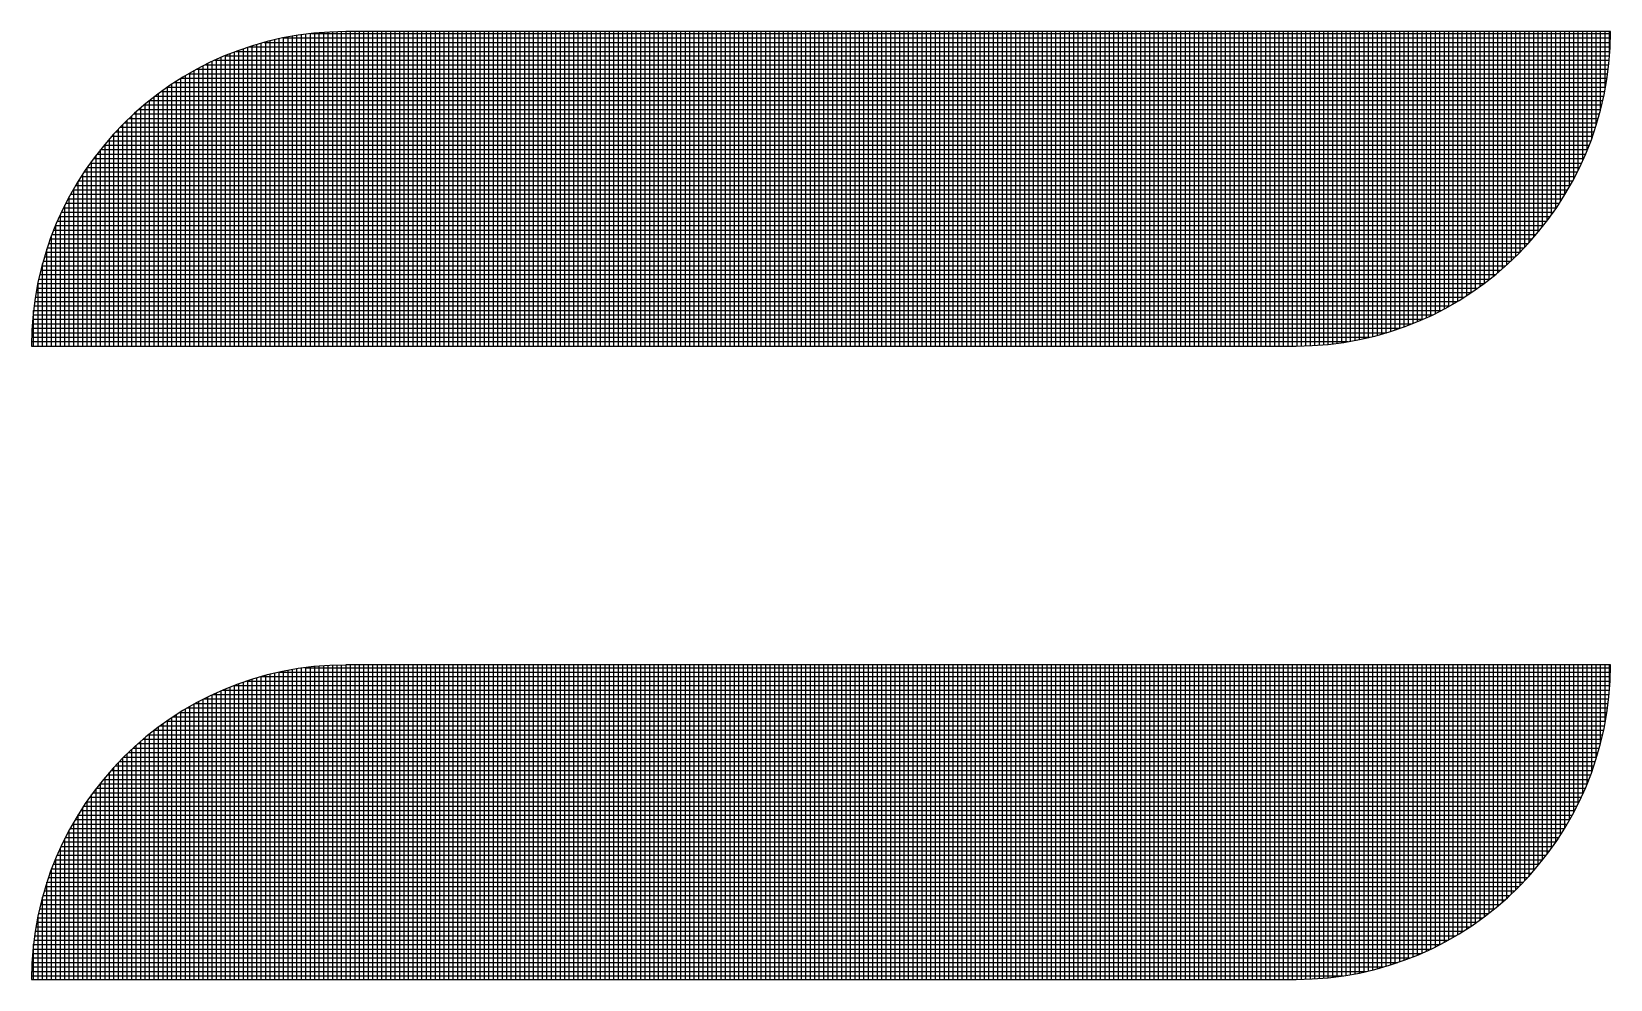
# Model space of a CAD drawing. Header units: inches. Extents: x 1155 to 1996, y 2 to 596.
# Drawn here: x 1843.94 to 1850.09, y 101.37 to 105.05 of the extents above; entities that cross this region are included whole.
import ezdxf

# ---------------------------------------------------------------- set-up
doc = ezdxf.new("R2010")
doc.units = ezdxf.units.IN
doc.header["$MEASUREMENT"] = 0
doc.layers.add('BG ÇÑ±¹Áö¿ª³\xad¹æ±â¼úÁÖ½ÄÈ¸»ç CI', color=7, linetype='Continuous')

msp = doc.modelspace()

# ---------------------------------------------------------------- linework, layer by layer
at = {"layer": 'BG ÇÑ±¹Áö¿ª³\xad¹æ±â¼úÁÖ½ÄÈ¸»ç CI', "color": 82, "linetype": 'Continuous', "lineweight": 25, "true_color": 0x35d32f}
for p, q in [((1844.8488, 105.0082), (1850.0846, 105.0082)), ((1844.8552, 103.8279), (1844.8552, 105.0099)), ((1844.8726, 103.8279), (1844.8726, 105.0144)), ((1844.89, 103.8279), (1844.89, 105.0185)), ((1844.9073, 103.8279), (1844.9073, 105.0224)), ((1844.9221, 105.0256), (1850.085, 105.0256)), ((1844.9247, 103.8279), (1844.9247, 105.0261)), ((1844.9421, 103.8279), (1844.9421, 105.0295)), ((1844.9594, 103.8279), (1844.9594, 105.0326)), ((1844.9768, 103.8279), (1844.9768, 105.0355)), ((1844.9941, 103.8279), (1844.9941, 105.0381)), ((1845.0115, 103.8279), (1845.0115, 105.0404)), ((1845.0289, 103.8279), (1845.0289, 105.0425)), ((1845.0327, 105.0429), (1850.0853, 105.0429)), ((1845.0462, 103.8279), (1845.0462, 105.0444)), ((1845.0636, 103.8279), (1845.0636, 105.046)), ((1845.081, 103.8279), (1845.081, 105.0473)), ((1845.0983, 103.8279), (1845.0983, 105.0484)), ((1845.1157, 103.8279), (1845.1157, 105.0493)), ((1845.1331, 103.8279), (1845.1331, 105.0499)), ((1845.1504, 103.8279), (1845.1504, 105.0502)), ((1850.0853, 105.0503), (1845.1669, 105.0503)), ((1845.1678, 103.8279), (1845.1678, 105.0503)), ((1845.1852, 103.8279), (1845.1852, 105.0503)), ((1845.2025, 103.8279), (1845.2025, 105.0503)), ((1845.2199, 103.8279), (1845.2199, 105.0503)), ((1845.2373, 103.8279), (1845.2373, 105.0503)), ((1845.2546, 103.8279), (1845.2546, 105.0503)), ((1845.272, 103.8279), (1845.272, 105.0503)), ((1845.2893, 103.8279), (1845.2893, 105.0503)), ((1845.3067, 103.8279), (1845.3067, 105.0503)), ((1845.3241, 103.8279), (1845.3241, 105.0503)), ((1845.3414, 103.8279), (1845.3414, 105.0503)), ((1845.3588, 103.8279), (1845.3588, 105.0503)), ((1845.3762, 103.8279), (1845.3762, 105.0503)), ((1845.3935, 103.8279), (1845.3935, 105.0503)), ((1845.4109, 103.8279), (1845.4109, 105.0503)), ((1845.4283, 103.8279), (1845.4283, 105.0503)), ((1845.4456, 103.8279), (1845.4456, 105.0503)), ((1845.463, 103.8279), (1845.463, 105.0503)), ((1845.4804, 103.8279), (1845.4804, 105.0503)), ((1845.4977, 103.8279), (1845.4977, 105.0503)), ((1845.5151, 103.8279), (1845.5151, 105.0503)), ((1845.5324, 103.8279), (1845.5324, 105.0503)), ((1845.5498, 103.8279), (1845.5498, 105.0503)), ((1845.5672, 103.8279), (1845.5672, 105.0503)), ((1845.5845, 103.8279), (1845.5845, 105.0503)), ((1845.6019, 103.8279), (1845.6019, 105.0503)), ((1845.6193, 103.8279), (1845.6193, 105.0503)), ((1845.6366, 103.8279), (1845.6366, 105.0503)), ((1845.654, 103.8279), (1845.654, 105.0503)), ((1845.6714, 103.8279), (1845.6714, 105.0503)), ((1845.6887, 103.8279), (1845.6887, 105.0503)), ((1845.7061, 103.8279), (1845.7061, 105.0503)), ((1845.7235, 103.8279), (1845.7235, 105.0503)), ((1845.7408, 103.8279), (1845.7408, 105.0503)), ((1845.7582, 103.8279), (1845.7582, 105.0503)), ((1845.7756, 103.8279), (1845.7756, 105.0503)), ((1845.7929, 103.8279), (1845.7929, 105.0503)), ((1845.8103, 103.8279), (1845.8103, 105.0503)), ((1845.8276, 103.8279), (1845.8276, 105.0503)), ((1845.845, 103.8279), (1845.845, 105.0503)), ((1845.8624, 103.8279), (1845.8624, 105.0503)), ((1845.8797, 103.8279), (1845.8797, 105.0503)), ((1845.8971, 103.8279), (1845.8971, 105.0503)), ((1845.9145, 103.8279), (1845.9145, 105.0503)), ((1845.9318, 103.8279), (1845.9318, 105.0503)), ((1845.9492, 103.8279), (1845.9492, 105.0503)), ((1845.9666, 103.8279), (1845.9666, 105.0503)), ((1845.9839, 103.8279), (1845.9839, 105.0503)), ((1846.0013, 103.8279), (1846.0013, 105.0503)), ((1846.0187, 103.8279), (1846.0187, 105.0503)), ((1846.036, 103.8279), (1846.036, 105.0503)), ((1846.0534, 103.8279), (1846.0534, 105.0503)), ((1846.0707, 103.8279), (1846.0707, 105.0503)), ((1846.0881, 103.8279), (1846.0881, 105.0503)), ((1846.1055, 103.8279), (1846.1055, 105.0503)), ((1846.1228, 103.8279), (1846.1228, 105.0503)), ((1846.1402, 103.8279), (1846.1402, 105.0503)), ((1846.1576, 103.8279), (1846.1576, 105.0503)), ((1846.1749, 103.8279), (1846.1749, 105.0503)), ((1846.1923, 103.8279), (1846.1923, 105.0503)), ((1846.2097, 103.8279), (1846.2097, 105.0503)), ((1846.227, 103.8279), (1846.227, 105.0503)), ((1846.2444, 103.8279), (1846.2444, 105.0503)), ((1846.2618, 103.8279), (1846.2618, 105.0503)), ((1846.2791, 103.8279), (1846.2791, 105.0503)), ((1846.2965, 103.8279), (1846.2965, 105.0503)), ((1846.3139, 103.8279), (1846.3139, 105.0503)), ((1846.3312, 103.8279), (1846.3312, 105.0503)), ((1846.3486, 103.8279), (1846.3486, 105.0503)), ((1846.3659, 103.8279), (1846.3659, 105.0503)), ((1846.3833, 103.8279), (1846.3833, 105.0503)), ((1846.4007, 103.8279), (1846.4007, 105.0503)), ((1846.418, 103.8279), (1846.418, 105.0503)), ((1846.4354, 103.8279), (1846.4354, 105.0503)), ((1846.4528, 103.8279), (1846.4528, 105.0503)), ((1846.4701, 103.8279), (1846.4701, 105.0503)), ((1846.4875, 103.8279), (1846.4875, 105.0503)), ((1846.5049, 103.8279), (1846.5049, 105.0503)), ((1846.5222, 103.8279), (1846.5222, 105.0503)), ((1846.5396, 103.8279), (1846.5396, 105.0503)), ((1846.557, 103.8279), (1846.557, 105.0503)), ((1846.5743, 103.8279), (1846.5743, 105.0503)), ((1846.5917, 103.8279), (1846.5917, 105.0503)), ((1846.609, 103.8279), (1846.609, 105.0503)), ((1846.6264, 103.8279), (1846.6264, 105.0503)), ((1846.6438, 103.8279), (1846.6438, 105.0503)), ((1846.6611, 103.8279), (1846.6611, 105.0503)), ((1846.6785, 103.8279), (1846.6785, 105.0503)), ((1846.6959, 103.8279), (1846.6959, 105.0503)), ((1846.7132, 103.8279), (1846.7132, 105.0503)), ((1846.7306, 103.8279), (1846.7306, 105.0503)), ((1846.748, 103.8279), (1846.748, 105.0503)), ((1846.7653, 103.8279), (1846.7653, 105.0503)), ((1846.7827, 103.8279), (1846.7827, 105.0503)), ((1846.8001, 103.8279), (1846.8001, 105.0503)), ((1846.8174, 103.8279), (1846.8174, 105.0503)), ((1846.8348, 103.8279), (1846.8348, 105.0503)), ((1846.8522, 103.8279), (1846.8522, 105.0503)), ((1846.8695, 103.8279), (1846.8695, 105.0503)), ((1846.8869, 103.8279), (1846.8869, 105.0503)), ((1846.9042, 103.8279), (1846.9042, 105.0503)), ((1846.9216, 103.8279), (1846.9216, 105.0503)), ((1846.939, 103.8279), (1846.939, 105.0503)), ((1846.9563, 103.8279), (1846.9563, 105.0503)), ((1846.9737, 103.8279), (1846.9737, 105.0503)), ((1846.9911, 103.8279), (1846.9911, 105.0503)), ((1847.0084, 103.8279), (1847.0084, 105.0503)), ((1847.0258, 103.8279), (1847.0258, 105.0503)), ((1847.0432, 103.8279), (1847.0432, 105.0503)), ((1847.0605, 103.8279), (1847.0605, 105.0503)), ((1847.0779, 103.8279), (1847.0779, 105.0503)), ((1847.0953, 103.8279), (1847.0953, 105.0503)), ((1847.1126, 103.8279), (1847.1126, 105.0503)), ((1847.13, 103.8279), (1847.13, 105.0503)), ((1847.1473, 103.8279), (1847.1473, 105.0503)), ((1847.1647, 103.8279), (1847.1647, 105.0503)), ((1847.1821, 103.8279), (1847.1821, 105.0503)), ((1847.1994, 103.8279), (1847.1994, 105.0503)), ((1847.2168, 103.8279), (1847.2168, 105.0503)), ((1847.2342, 103.8279), (1847.2342, 105.0503)), ((1847.2515, 103.8279), (1847.2515, 105.0503)), ((1847.2689, 103.8279), (1847.2689, 105.0503)), ((1847.2863, 103.8279), (1847.2863, 105.0503)), ((1847.3036, 103.8279), (1847.3036, 105.0503)), ((1847.321, 103.8279), (1847.321, 105.0503)), ((1847.3384, 103.8279), (1847.3384, 105.0503)), ((1847.3557, 103.8279), (1847.3557, 105.0503)), ((1847.3731, 103.8279), (1847.3731, 105.0503)), ((1847.3904, 103.8279), (1847.3904, 105.0503)), ((1847.4078, 103.8279), (1847.4078, 105.0503)), ((1847.4252, 103.8279), (1847.4252, 105.0503)), ((1847.4425, 103.8279), (1847.4425, 105.0503)), ((1847.4599, 103.8279), (1847.4599, 105.0503)), ((1847.4773, 103.8279), (1847.4773, 105.0503)), ((1847.4946, 103.8279), (1847.4946, 105.0503)), ((1847.512, 103.8279), (1847.512, 105.0503)), ((1847.5294, 103.8279), (1847.5294, 105.0503)), ((1847.5467, 103.8279), (1847.5467, 105.0503)), ((1847.5641, 103.8279), (1847.5641, 105.0503)), ((1847.5815, 103.8279), (1847.5815, 105.0503)), ((1847.5988, 103.8279), (1847.5988, 105.0503)), ((1847.6162, 103.8279), (1847.6162, 105.0503)), ((1847.6336, 103.8279), (1847.6336, 105.0503)), ((1847.6509, 103.8279), (1847.6509, 105.0503)), ((1847.6683, 103.8279), (1847.6683, 105.0503)), ((1847.6856, 103.8279), (1847.6856, 105.0503)), ((1847.703, 103.8279), (1847.703, 105.0503)), ((1847.7204, 103.8279), (1847.7204, 105.0503)), ((1847.7377, 103.8279), (1847.7377, 105.0503)), ((1847.7551, 103.8279), (1847.7551, 105.0503)), ((1847.7725, 103.8279), (1847.7725, 105.0503)), ((1847.7898, 103.8279), (1847.7898, 105.0503)), ((1847.8072, 103.8279), (1847.8072, 105.0503)), ((1847.8246, 103.8279), (1847.8246, 105.0503)), ((1847.8419, 103.8279), (1847.8419, 105.0503)), ((1847.8593, 103.8279), (1847.8593, 105.0503)), ((1847.8767, 103.8279), (1847.8767, 105.0503)), ((1847.894, 103.8279), (1847.894, 105.0503)), ((1847.9114, 103.8279), (1847.9114, 105.0503)), ((1847.9287, 103.8279), (1847.9287, 105.0503)), ((1847.9461, 103.8279), (1847.9461, 105.0503)), ((1847.9635, 103.8279), (1847.9635, 105.0503)), ((1847.9808, 103.8279), (1847.9808, 105.0503)), ((1847.9982, 103.8279), (1847.9982, 105.0503)), ((1848.0156, 103.8279), (1848.0156, 105.0503)), ((1848.0329, 103.8279), (1848.0329, 105.0503)), ((1848.0503, 103.8279), (1848.0503, 105.0503)), ((1848.0677, 103.8279), (1848.0677, 105.0503)), ((1848.085, 103.8279), (1848.085, 105.0503)), ((1848.1024, 103.8279), (1848.1024, 105.0503)), ((1848.1198, 103.8279), (1848.1198, 105.0503)), ((1848.1371, 103.8279), (1848.1371, 105.0503)), ((1848.1545, 103.8279), (1848.1545, 105.0503)), ((1848.1719, 103.8279), (1848.1719, 105.0503)), ((1848.1892, 103.8279), (1848.1892, 105.0503)), ((1848.2066, 103.8279), (1848.2066, 105.0503)), ((1848.2239, 103.8279), (1848.2239, 105.0503)), ((1848.2413, 103.8279), (1848.2413, 105.0503)), ((1848.2587, 103.8279), (1848.2587, 105.0503)), ((1848.276, 103.8279), (1848.276, 105.0503)), ((1848.2934, 103.8279), (1848.2934, 105.0503)), ((1848.3108, 103.8279), (1848.3108, 105.0503)), ((1848.3281, 103.8279), (1848.3281, 105.0503)), ((1848.3455, 103.8279), (1848.3455, 105.0503)), ((1848.3629, 103.8279), (1848.3629, 105.0503)), ((1848.3802, 103.8279), (1848.3802, 105.0503)), ((1848.3976, 103.8279), (1848.3976, 105.0503)), ((1848.415, 103.8279), (1848.415, 105.0503)), ((1848.4323, 103.8279), (1848.4323, 105.0503)), ((1848.4497, 103.8279), (1848.4497, 105.0503)), ((1848.467, 103.8279), (1848.467, 105.0503)), ((1848.4844, 103.8279), (1848.4844, 105.0503)), ((1848.5018, 103.8279), (1848.5018, 105.0503)), ((1848.5191, 103.8279), (1848.5191, 105.0503)), ((1848.5365, 103.8279), (1848.5365, 105.0503)), ((1848.5539, 103.8279), (1848.5539, 105.0503)), ((1848.5712, 103.8279), (1848.5712, 105.0503)), ((1848.5886, 103.8279), (1848.5886, 105.0503)), ((1848.606, 103.8279), (1848.606, 105.0503)), ((1848.6233, 103.8279), (1848.6233, 105.0503)), ((1848.6407, 103.8279), (1848.6407, 105.0503)), ((1848.6581, 103.8279), (1848.6581, 105.0503)), ((1848.6754, 103.8279), (1848.6754, 105.0503)), ((1848.6928, 103.8279), (1848.6928, 105.0503)), ((1848.7102, 103.8279), (1848.7102, 105.0503)), ((1848.7275, 103.8279), (1848.7275, 105.0503)), ((1848.7449, 103.8279), (1848.7449, 105.0503)), ((1848.7622, 103.8279), (1848.7622, 105.0503)), ((1848.7796, 103.8279), (1848.7796, 105.0503)), ((1848.797, 103.8279), (1848.797, 105.0503)), ((1848.8143, 103.8279), (1848.8143, 105.0503)), ((1848.8317, 103.8279), (1848.8317, 105.0503)), ((1848.8491, 103.8279), (1848.8491, 105.0503)), ((1848.8664, 103.8279), (1848.8664, 105.0503)), ((1848.8838, 103.8281), (1848.8838, 105.0503)), ((1848.9012, 103.8285), (1848.9012, 105.0503)), ((1848.9185, 103.8292), (1848.9185, 105.0503)), ((1848.9359, 103.8301), (1848.9359, 105.0503)), ((1848.9533, 103.8313), (1848.9533, 105.0503)), ((1848.9706, 103.8327), (1848.9706, 105.0503)), ((1848.988, 103.8343), (1848.988, 105.0503)), ((1849.0053, 103.8362), (1849.0053, 105.0503)), ((1849.0227, 103.8384), (1849.0227, 105.0503)), ((1849.0401, 103.8408), (1849.0401, 105.0503)), ((1849.0574, 103.8435), (1849.0574, 105.0503)), ((1849.0748, 103.8464), (1849.0748, 105.0503)), ((1849.0922, 103.8496), (1849.0922, 105.0503)), ((1849.1095, 103.853), (1849.1095, 105.0503)), ((1849.1269, 103.8568), (1849.1269, 105.0503)), ((1849.1443, 103.8607), (1849.1443, 105.0503)), ((1849.1616, 103.865), (1849.1616, 105.0503)), ((1849.179, 103.8695), (1849.179, 105.0503)), ((1849.1964, 103.8743), (1849.1964, 105.0503)), ((1849.2137, 103.8793), (1849.2137, 105.0503)), ((1849.2311, 103.8847), (1849.2311, 105.0503)), ((1849.2485, 103.8903), (1849.2485, 105.0503)), ((1849.2658, 103.8962), (1849.2658, 105.0503)), ((1849.2832, 103.9024), (1849.2832, 105.0503)), ((1849.3005, 103.9089), (1849.3005, 105.0503)), ((1849.3179, 103.9158), (1849.3179, 105.0503)), ((1849.3353, 103.9229), (1849.3353, 105.0503)), ((1849.3526, 103.9303), (1849.3526, 105.0503)), ((1849.37, 103.9381), (1849.37, 105.0503)), ((1849.3874, 103.9461), (1849.3874, 105.0503)), ((1849.4047, 103.9546), (1849.4047, 105.0503)), ((1849.4221, 103.9633), (1849.4221, 105.0503)), ((1849.4395, 103.9724), (1849.4395, 105.0503)), ((1849.4568, 103.9819), (1849.4568, 105.0503)), ((1849.4742, 103.9917), (1849.4742, 105.0503)), ((1849.4916, 104.002), (1849.4916, 105.0503)), ((1849.5089, 104.0126), (1849.5089, 105.0503)), ((1849.5263, 104.0236), (1849.5263, 105.0503)), ((1849.5436, 104.035), (1849.5436, 105.0503)), ((1849.561, 104.0469), (1849.561, 105.0503)), ((1849.5784, 104.0592), (1849.5784, 105.0503)), ((1849.5957, 104.0719), (1849.5957, 105.0503)), ((1849.6131, 104.0852), (1849.6131, 105.0503)), ((1849.6305, 104.099), (1849.6305, 105.0503)), ((1849.6478, 104.1132), (1849.6478, 105.0503)), ((1849.6652, 104.1281), (1849.6652, 105.0503)), ((1849.6826, 104.1434), (1849.6826, 105.0503)), ((1849.6999, 104.1595), (1849.6999, 105.0503)), ((1849.7173, 104.1761), (1849.7173, 105.0503)), ((1849.7347, 104.1934), (1849.7347, 105.0503)), ((1849.752, 104.2114), (1849.752, 105.0503)), ((1849.7694, 104.2302), (1849.7694, 105.0503)), ((1849.7868, 104.2498), (1849.7868, 105.0503)), ((1849.8041, 104.2703), (1849.8041, 105.0503)), ((1849.8215, 104.2918), (1849.8215, 105.0503)), ((1849.8388, 104.3143), (1849.8388, 105.0503)), ((1849.8562, 104.3379), (1849.8562, 105.0503)), ((1849.8736, 104.3627), (1849.8736, 105.0503)), ((1849.8909, 104.389), (1849.8909, 105.0503)), ((1849.9083, 104.4168), (1849.9083, 105.0503)), ((1849.9257, 104.4463), (1849.9257, 105.0503)), ((1849.943, 104.478), (1849.943, 105.0503)), ((1849.9604, 104.512), (1849.9604, 105.0503)), ((1849.9778, 104.549), (1849.9778, 105.0503)), ((1849.9951, 104.5895), (1849.9951, 105.0503)), ((1850.0125, 104.6347), (1850.0125, 105.0503)), ((1850.0299, 104.6863), (1850.0299, 105.0503)), ((1850.0472, 104.7476), (1850.0472, 105.0503)), ((1850.0646, 104.8262), (1850.0646, 105.0503)), ((1850.0819, 104.9599), (1850.0819, 105.0503)), ((1844.6816, 103.8279), (1844.6816, 104.9499)), ((1844.6963, 104.9561), (1850.0817, 104.9561)), ((1844.699, 103.8279), (1844.699, 104.9572)), ((1844.7163, 103.8279), (1844.7163, 104.9642)), ((1844.7337, 103.8279), (1844.7337, 104.971)), ((1844.7403, 104.9735), (1850.0829, 104.9735)), ((1844.751, 103.8279), (1844.751, 104.9774)), ((1844.7684, 103.8279), (1844.7684, 104.9835)), ((1844.7858, 103.8279), (1844.7858, 104.9894)), ((1844.7902, 104.9908), (1850.0839, 104.9908)), ((1844.8031, 103.8279), (1844.8031, 104.9949)), ((1844.8205, 103.8279), (1844.8205, 105.0002)), ((1844.8379, 103.8279), (1844.8379, 105.0052)), ((1844.5559, 104.8867), (1850.0743, 104.8867)), ((1844.56, 103.8279), (1844.56, 104.889)), ((1844.5774, 103.8279), (1844.5774, 104.8988)), ((1844.587, 104.904), (1850.0765, 104.904)), ((1844.5948, 103.8279), (1844.5948, 104.9082)), ((1844.6121, 103.8279), (1844.6121, 104.9172)), ((1844.6205, 104.9214), (1850.0785, 104.9214)), ((1844.6295, 103.8279), (1844.6295, 104.9259)), ((1844.6469, 103.8279), (1844.6469, 104.9342)), ((1844.6567, 104.9387), (1850.0802, 104.9387)), ((1844.6642, 103.8279), (1844.6642, 104.9422)), ((1844.4732, 103.8279), (1844.4732, 104.8344)), ((1844.4734, 104.8346), (1850.0661, 104.8346)), ((1844.4906, 103.8279), (1844.4906, 104.8462)), ((1844.4993, 104.8519), (1850.0691, 104.8519)), ((1844.5079, 103.8279), (1844.5079, 104.8575)), ((1844.5253, 103.8279), (1844.5253, 104.8684)), ((1844.5267, 104.8693), (1850.0718, 104.8693)), ((1844.5427, 103.8279), (1844.5427, 104.8789)), ((1844.3821, 104.7651), (1850.0516, 104.7651)), ((1844.3864, 103.8279), (1844.3864, 104.7687)), ((1844.4033, 104.7825), (1850.0556, 104.7825)), ((1844.4038, 103.8279), (1844.4038, 104.7828)), ((1844.4211, 103.8279), (1844.4211, 104.7965)), ((1844.4255, 104.7998), (1850.0594, 104.7998)), ((1844.4385, 103.8279), (1844.4385, 104.8096)), ((1844.4489, 104.8172), (1850.0629, 104.8172)), ((1844.4559, 103.8279), (1844.4559, 104.8222)), ((1844.3169, 103.8279), (1844.3169, 104.7064)), ((1844.3238, 104.713), (1850.0378, 104.713)), ((1844.3343, 103.8279), (1844.3343, 104.7229)), ((1844.3424, 104.7304), (1850.0427, 104.7304)), ((1844.3517, 103.8279), (1844.3517, 104.7388)), ((1844.3618, 104.7477), (1850.0473, 104.7477)), ((1844.369, 103.8279), (1844.369, 104.754)), ((1844.2564, 104.6436), (1850.0156, 104.6436)), ((1844.2648, 103.8279), (1844.2648, 104.6529)), ((1844.2723, 104.6609), (1850.0216, 104.6609)), ((1844.2822, 103.8279), (1844.2822, 104.6715)), ((1844.2888, 104.6783), (1850.0273, 104.6783)), ((1844.2996, 103.8279), (1844.2996, 104.6893)), ((1844.3059, 104.6956), (1850.0327, 104.6956)), ((1844.2123, 104.5915), (1849.9959, 104.5915)), ((1844.2127, 103.8279), (1844.2127, 104.592)), ((1844.2265, 104.6088), (1850.0028, 104.6088)), ((1844.2301, 103.8279), (1844.2301, 104.6132)), ((1844.2412, 104.6262), (1850.0094, 104.6262)), ((1844.2475, 103.8279), (1844.2475, 104.6335)), ((1844.1607, 104.522), (1849.9652, 104.522)), ((1844.1607, 103.8279), (1844.1607, 104.522)), ((1844.1729, 104.5394), (1849.9734, 104.5394)), ((1844.178, 103.8279), (1844.178, 104.5465)), ((1844.1855, 104.5567), (1849.9812, 104.5567)), ((1844.1954, 103.8279), (1844.1954, 104.5698)), ((1844.1987, 104.5741), (1849.9887, 104.5741)), ((1844.1259, 103.8279), (1844.1259, 104.4687)), ((1844.1267, 104.4699), (1849.9387, 104.4699)), ((1844.1376, 104.4873), (1849.9479, 104.4873)), ((1844.1433, 103.8279), (1844.1433, 104.4961)), ((1844.1489, 104.5046), (1849.9567, 104.5046)), ((1844.0869, 104.4004), (1849.8982, 104.4004)), ((1844.0912, 103.8279), (1844.0912, 104.4085)), ((1844.0963, 104.4178), (1849.9089, 104.4178)), ((1844.106, 104.4352), (1849.9192, 104.4352)), ((1844.1086, 103.8279), (1844.1086, 104.4396)), ((1844.1161, 104.4525), (1849.9292, 104.4525)), ((1844.0565, 103.8279), (1844.0565, 104.339)), ((1844.0608, 104.3484), (1849.8637, 104.3484)), ((1844.0692, 104.3657), (1849.8756, 104.3657)), ((1844.0738, 103.8279), (1844.0738, 104.3751)), ((1844.0779, 104.3831), (1849.8871, 104.3831)), ((1844.0307, 104.2789), (1849.8111, 104.2789)), ((1844.0378, 104.2963), (1849.825, 104.2963)), ((1844.0391, 103.8279), (1844.0391, 104.2994)), ((1844.0452, 104.3136), (1849.8384, 104.3136)), ((1844.0528, 104.331), (1849.8512, 104.331)), ((1844.0056, 104.2094), (1849.7501, 104.2094)), ((1844.0114, 104.2268), (1849.7663, 104.2268)), ((1844.0176, 104.2442), (1849.7818, 104.2442)), ((1844.0217, 103.8279), (1844.0217, 104.2555)), ((1844.024, 104.2615), (1849.7967, 104.2615)), ((1843.9897, 104.1573), (1849.6977, 104.1573)), ((1843.9947, 104.1747), (1849.7159, 104.1747)), ((1844, 104.1921), (1849.7333, 104.1921)), ((1844.0044, 103.8279), (1844.0044, 104.2058)), ((1843.9725, 104.0879), (1849.6166, 104.0879)), ((1843.9764, 104.1053), (1849.6382, 104.1053)), ((1843.9806, 104.1226), (1849.6589, 104.1226)), ((1843.985, 104.14), (1849.6787, 104.14)), ((1843.987, 103.8279), (1843.987, 104.1474)), ((1843.9623, 104.0358), (1849.5448, 104.0358)), ((1843.9654, 104.0532), (1849.57, 104.0532)), ((1843.9688, 104.0705), (1849.5938, 104.0705)), ((1843.9696, 103.8279), (1843.9696, 104.0745)), ((1843.9523, 103.8279), (1843.9523, 103.9655)), ((1843.9524, 103.9663), (1849.4279, 103.9663)), ((1843.9545, 103.9837), (1849.4601, 103.9837)), ((1843.9568, 104.0011), (1849.4901, 104.0011)), ((1843.9594, 104.0184), (1849.5182, 104.0184)), ((1843.9476, 103.9142), (1849.3141, 103.9142)), ((1843.9489, 103.9316), (1849.3556, 103.9316)), ((1843.9505, 103.949), (1849.3933, 103.949)), ((1843.9446, 103.8448), (1849.0653, 103.8448)), ((1843.945, 103.8621), (1849.1502, 103.8621)), ((1843.9456, 103.8795), (1849.2143, 103.8795)), ((1843.9465, 103.8969), (1849.2677, 103.8969)), ((1843.9445, 103.8279), (1848.8629, 103.8279))]:
    msp.add_line(p, q, dxfattribs=at)
at = {"layer": 'BG ÇÑ±¹Áö¿ª³\xad¹æ±â¼úÁÖ½ÄÈ¸»ç CI', "color": 30, "linetype": 'Continuous', "lineweight": 25, "true_color": 0xfd8204}
for p, q in [((1844.8726, 101.3652), (1844.8726, 102.5517)), ((1844.89, 101.3652), (1844.89, 102.5559)), ((1844.9073, 101.3652), (1844.9073, 102.5598)), ((1844.9074, 102.5598), (1850.085, 102.5598)), ((1844.9247, 101.3652), (1844.9247, 102.5634)), ((1844.9421, 101.3652), (1844.9421, 102.5668)), ((1844.9594, 101.3652), (1844.9594, 102.5699)), ((1844.9768, 101.3652), (1844.9768, 102.5728)), ((1844.9941, 101.3652), (1844.9941, 102.5754)), ((1845.0071, 102.5772), (1850.0853, 102.5772)), ((1845.0115, 101.3652), (1845.0115, 102.5778)), ((1845.0289, 101.3652), (1845.0289, 102.5799)), ((1845.0462, 101.3652), (1845.0462, 102.5817)), ((1845.0636, 101.3652), (1845.0636, 102.5833)), ((1845.081, 101.3652), (1845.081, 102.5846)), ((1845.0983, 101.3652), (1845.0983, 102.5857)), ((1845.1157, 101.3652), (1845.1157, 102.5866)), ((1845.1331, 101.3652), (1845.1331, 102.5872)), ((1845.1504, 101.3652), (1845.1504, 102.5876)), ((1850.0853, 102.5877), (1845.1669, 102.5877)), ((1845.1678, 101.3652), (1845.1678, 102.5877)), ((1845.1852, 101.3652), (1845.1852, 102.5877)), ((1845.2025, 101.3652), (1845.2025, 102.5877)), ((1845.2199, 101.3652), (1845.2199, 102.5877)), ((1845.2373, 101.3652), (1845.2373, 102.5877)), ((1845.2546, 101.3652), (1845.2546, 102.5877)), ((1845.272, 101.3652), (1845.272, 102.5877)), ((1845.2893, 101.3652), (1845.2893, 102.5877)), ((1845.3067, 101.3652), (1845.3067, 102.5877)), ((1845.3241, 101.3652), (1845.3241, 102.5877)), ((1845.3414, 101.3652), (1845.3414, 102.5877)), ((1845.3588, 101.3652), (1845.3588, 102.5877)), ((1845.3762, 101.3652), (1845.3762, 102.5877)), ((1845.3935, 101.3652), (1845.3935, 102.5877)), ((1845.4109, 101.3652), (1845.4109, 102.5877)), ((1845.4283, 101.3652), (1845.4283, 102.5877)), ((1845.4456, 101.3652), (1845.4456, 102.5877)), ((1845.463, 101.3652), (1845.463, 102.5877)), ((1845.4804, 101.3652), (1845.4804, 102.5877)), ((1845.4977, 101.3652), (1845.4977, 102.5877)), ((1845.5151, 101.3652), (1845.5151, 102.5877)), ((1845.5324, 101.3652), (1845.5324, 102.5877)), ((1845.5498, 101.3652), (1845.5498, 102.5877)), ((1845.5672, 101.3652), (1845.5672, 102.5877)), ((1845.5845, 101.3652), (1845.5845, 102.5877)), ((1845.6019, 101.3652), (1845.6019, 102.5877)), ((1845.6193, 101.3652), (1845.6193, 102.5877)), ((1845.6366, 101.3652), (1845.6366, 102.5877)), ((1845.654, 101.3652), (1845.654, 102.5877)), ((1845.6714, 101.3652), (1845.6714, 102.5877)), ((1845.6887, 101.3652), (1845.6887, 102.5877)), ((1845.7061, 101.3652), (1845.7061, 102.5877)), ((1845.7235, 101.3652), (1845.7235, 102.5877)), ((1845.7408, 101.3652), (1845.7408, 102.5877)), ((1845.7582, 101.3652), (1845.7582, 102.5877)), ((1845.7756, 101.3652), (1845.7756, 102.5877)), ((1845.7929, 101.3652), (1845.7929, 102.5877)), ((1845.8103, 101.3652), (1845.8103, 102.5877)), ((1845.8276, 101.3652), (1845.8276, 102.5877)), ((1845.845, 101.3652), (1845.845, 102.5877)), ((1845.8624, 101.3652), (1845.8624, 102.5877)), ((1845.8797, 101.3652), (1845.8797, 102.5877)), ((1845.8971, 101.3652), (1845.8971, 102.5877)), ((1845.9145, 101.3652), (1845.9145, 102.5877)), ((1845.9318, 101.3652), (1845.9318, 102.5877)), ((1845.9492, 101.3652), (1845.9492, 102.5877)), ((1845.9666, 101.3652), (1845.9666, 102.5877)), ((1845.9839, 101.3652), (1845.9839, 102.5877)), ((1846.0013, 101.3652), (1846.0013, 102.5877)), ((1846.0187, 101.3652), (1846.0187, 102.5877)), ((1846.036, 101.3652), (1846.036, 102.5877)), ((1846.0534, 101.3652), (1846.0534, 102.5877)), ((1846.0707, 101.3652), (1846.0707, 102.5877)), ((1846.0881, 101.3652), (1846.0881, 102.5877)), ((1846.1055, 101.3652), (1846.1055, 102.5877)), ((1846.1228, 101.3652), (1846.1228, 102.5877)), ((1846.1402, 101.3652), (1846.1402, 102.5877)), ((1846.1576, 101.3652), (1846.1576, 102.5877)), ((1846.1749, 101.3652), (1846.1749, 102.5877)), ((1846.1923, 101.3652), (1846.1923, 102.5877)), ((1846.2097, 101.3652), (1846.2097, 102.5877)), ((1846.227, 101.3652), (1846.227, 102.5877)), ((1846.2444, 101.3652), (1846.2444, 102.5877)), ((1846.2618, 101.3652), (1846.2618, 102.5877)), ((1846.2791, 101.3652), (1846.2791, 102.5877)), ((1846.2965, 101.3652), (1846.2965, 102.5877)), ((1846.3139, 101.3652), (1846.3139, 102.5877)), ((1846.3312, 101.3652), (1846.3312, 102.5877)), ((1846.3486, 101.3652), (1846.3486, 102.5877)), ((1846.3659, 101.3652), (1846.3659, 102.5877)), ((1846.3833, 101.3652), (1846.3833, 102.5877)), ((1846.4007, 101.3652), (1846.4007, 102.5877)), ((1846.418, 101.3652), (1846.418, 102.5877)), ((1846.4354, 101.3652), (1846.4354, 102.5877)), ((1846.4528, 101.3652), (1846.4528, 102.5877)), ((1846.4701, 101.3652), (1846.4701, 102.5877)), ((1846.4875, 101.3652), (1846.4875, 102.5877)), ((1846.5049, 101.3652), (1846.5049, 102.5877)), ((1846.5222, 101.3652), (1846.5222, 102.5877)), ((1846.5396, 101.3652), (1846.5396, 102.5877)), ((1846.557, 101.3652), (1846.557, 102.5877)), ((1846.5743, 101.3652), (1846.5743, 102.5877)), ((1846.5917, 101.3652), (1846.5917, 102.5877)), ((1846.609, 101.3652), (1846.609, 102.5877)), ((1846.6264, 101.3652), (1846.6264, 102.5877)), ((1846.6438, 101.3652), (1846.6438, 102.5877)), ((1846.6611, 101.3652), (1846.6611, 102.5877)), ((1846.6785, 101.3652), (1846.6785, 102.5877)), ((1846.6959, 101.3652), (1846.6959, 102.5877)), ((1846.7132, 101.3652), (1846.7132, 102.5877)), ((1846.7306, 101.3652), (1846.7306, 102.5877)), ((1846.748, 101.3652), (1846.748, 102.5877)), ((1846.7653, 101.3652), (1846.7653, 102.5877)), ((1846.7827, 101.3652), (1846.7827, 102.5877)), ((1846.8001, 101.3652), (1846.8001, 102.5877)), ((1846.8174, 101.3652), (1846.8174, 102.5877)), ((1846.8348, 101.3652), (1846.8348, 102.5877)), ((1846.8522, 101.3652), (1846.8522, 102.5877)), ((1846.8695, 101.3652), (1846.8695, 102.5877)), ((1846.8869, 101.3652), (1846.8869, 102.5877)), ((1846.9042, 101.3652), (1846.9042, 102.5877)), ((1846.9216, 101.3652), (1846.9216, 102.5877)), ((1846.939, 101.3652), (1846.939, 102.5877)), ((1846.9563, 101.3652), (1846.9563, 102.5877)), ((1846.9737, 101.3652), (1846.9737, 102.5877)), ((1846.9911, 101.3652), (1846.9911, 102.5877)), ((1847.0084, 101.3652), (1847.0084, 102.5877)), ((1847.0258, 101.3652), (1847.0258, 102.5877)), ((1847.0432, 101.3652), (1847.0432, 102.5877)), ((1847.0605, 101.3652), (1847.0605, 102.5877)), ((1847.0779, 101.3652), (1847.0779, 102.5877)), ((1847.0953, 101.3652), (1847.0953, 102.5877)), ((1847.1126, 101.3652), (1847.1126, 102.5877)), ((1847.13, 101.3652), (1847.13, 102.5877)), ((1847.1473, 101.3652), (1847.1473, 102.5877)), ((1847.1647, 101.3652), (1847.1647, 102.5877)), ((1847.1821, 101.3652), (1847.1821, 102.5877)), ((1847.1994, 101.3652), (1847.1994, 102.5877)), ((1847.2168, 101.3652), (1847.2168, 102.5877)), ((1847.2342, 101.3652), (1847.2342, 102.5877)), ((1847.2515, 101.3652), (1847.2515, 102.5877)), ((1847.2689, 101.3652), (1847.2689, 102.5877)), ((1847.2863, 101.3652), (1847.2863, 102.5877)), ((1847.3036, 101.3652), (1847.3036, 102.5877)), ((1847.321, 101.3652), (1847.321, 102.5877)), ((1847.3384, 101.3652), (1847.3384, 102.5877)), ((1847.3557, 101.3652), (1847.3557, 102.5877)), ((1847.3731, 101.3652), (1847.3731, 102.5877)), ((1847.3904, 101.3652), (1847.3904, 102.5877)), ((1847.4078, 101.3652), (1847.4078, 102.5877)), ((1847.4252, 101.3652), (1847.4252, 102.5877)), ((1847.4425, 101.3652), (1847.4425, 102.5877)), ((1847.4599, 101.3652), (1847.4599, 102.5877)), ((1847.4773, 101.3652), (1847.4773, 102.5877)), ((1847.4946, 101.3652), (1847.4946, 102.5877)), ((1847.512, 101.3652), (1847.512, 102.5877)), ((1847.5294, 101.3652), (1847.5294, 102.5877)), ((1847.5467, 101.3652), (1847.5467, 102.5877)), ((1847.5641, 101.3652), (1847.5641, 102.5877)), ((1847.5815, 101.3652), (1847.5815, 102.5877)), ((1847.5988, 101.3652), (1847.5988, 102.5877)), ((1847.6162, 101.3652), (1847.6162, 102.5877)), ((1847.6336, 101.3652), (1847.6336, 102.5877)), ((1847.6509, 101.3652), (1847.6509, 102.5877)), ((1847.6683, 101.3652), (1847.6683, 102.5877)), ((1847.6856, 101.3652), (1847.6856, 102.5877)), ((1847.703, 101.3652), (1847.703, 102.5877)), ((1847.7204, 101.3652), (1847.7204, 102.5877)), ((1847.7377, 101.3652), (1847.7377, 102.5877)), ((1847.7551, 101.3652), (1847.7551, 102.5877)), ((1847.7725, 101.3652), (1847.7725, 102.5877)), ((1847.7898, 101.3652), (1847.7898, 102.5877)), ((1847.8072, 101.3652), (1847.8072, 102.5877)), ((1847.8246, 101.3652), (1847.8246, 102.5877)), ((1847.8419, 101.3652), (1847.8419, 102.5877)), ((1847.8593, 101.3652), (1847.8593, 102.5877)), ((1847.8767, 101.3652), (1847.8767, 102.5877)), ((1847.894, 101.3652), (1847.894, 102.5877)), ((1847.9114, 101.3652), (1847.9114, 102.5877)), ((1847.9287, 101.3652), (1847.9287, 102.5877)), ((1847.9461, 101.3652), (1847.9461, 102.5877)), ((1847.9635, 101.3652), (1847.9635, 102.5877)), ((1847.9808, 101.3652), (1847.9808, 102.5877)), ((1847.9982, 101.3652), (1847.9982, 102.5877)), ((1848.0156, 101.3652), (1848.0156, 102.5877)), ((1848.0329, 101.3652), (1848.0329, 102.5877)), ((1848.0503, 101.3652), (1848.0503, 102.5877)), ((1848.0677, 101.3652), (1848.0677, 102.5877)), ((1848.085, 101.3652), (1848.085, 102.5877)), ((1848.1024, 101.3652), (1848.1024, 102.5877)), ((1848.1198, 101.3652), (1848.1198, 102.5877)), ((1848.1371, 101.3652), (1848.1371, 102.5877)), ((1848.1545, 101.3652), (1848.1545, 102.5877)), ((1848.1719, 101.3652), (1848.1719, 102.5877)), ((1848.1892, 101.3652), (1848.1892, 102.5877)), ((1848.2066, 101.3652), (1848.2066, 102.5877)), ((1848.2239, 101.3652), (1848.2239, 102.5877)), ((1848.2413, 101.3652), (1848.2413, 102.5877)), ((1848.2587, 101.3652), (1848.2587, 102.5877)), ((1848.276, 101.3652), (1848.276, 102.5877)), ((1848.2934, 101.3652), (1848.2934, 102.5877)), ((1848.3108, 101.3652), (1848.3108, 102.5877)), ((1848.3281, 101.3652), (1848.3281, 102.5877)), ((1848.3455, 101.3652), (1848.3455, 102.5877)), ((1848.3629, 101.3652), (1848.3629, 102.5877)), ((1848.3802, 101.3652), (1848.3802, 102.5877)), ((1848.3976, 101.3652), (1848.3976, 102.5877)), ((1848.415, 101.3652), (1848.415, 102.5877)), ((1848.4323, 101.3652), (1848.4323, 102.5877)), ((1848.4497, 101.3652), (1848.4497, 102.5877)), ((1848.467, 101.3652), (1848.467, 102.5877)), ((1848.4844, 101.3652), (1848.4844, 102.5877)), ((1848.5018, 101.3652), (1848.5018, 102.5877)), ((1848.5191, 101.3652), (1848.5191, 102.5877)), ((1848.5365, 101.3652), (1848.5365, 102.5877)), ((1848.5539, 101.3652), (1848.5539, 102.5877)), ((1848.5712, 101.3652), (1848.5712, 102.5877)), ((1848.5886, 101.3652), (1848.5886, 102.5877)), ((1848.606, 101.3652), (1848.606, 102.5877)), ((1848.6233, 101.3652), (1848.6233, 102.5877)), ((1848.6407, 101.3652), (1848.6407, 102.5877)), ((1848.6581, 101.3652), (1848.6581, 102.5877)), ((1848.6754, 101.3652), (1848.6754, 102.5877)), ((1848.6928, 101.3652), (1848.6928, 102.5877)), ((1848.7102, 101.3652), (1848.7102, 102.5877)), ((1848.7275, 101.3652), (1848.7275, 102.5877)), ((1848.7449, 101.3652), (1848.7449, 102.5877)), ((1848.7622, 101.3652), (1848.7622, 102.5877)), ((1848.7796, 101.3652), (1848.7796, 102.5877)), ((1848.797, 101.3652), (1848.797, 102.5877)), ((1848.8143, 101.3652), (1848.8143, 102.5877)), ((1848.8317, 101.3652), (1848.8317, 102.5877)), ((1848.8491, 101.3652), (1848.8491, 102.5877)), ((1848.8664, 101.3653), (1848.8664, 102.5877)), ((1848.8838, 101.3654), (1848.8838, 102.5877)), ((1848.9012, 101.3658), (1848.9012, 102.5877)), ((1848.9185, 101.3665), (1848.9185, 102.5877)), ((1848.9359, 101.3674), (1848.9359, 102.5877)), ((1848.9533, 101.3686), (1848.9533, 102.5877)), ((1848.9706, 101.37), (1848.9706, 102.5877)), ((1848.988, 101.3717), (1848.988, 102.5877)), ((1849.0053, 101.3736), (1849.0053, 102.5877)), ((1849.0227, 101.3757), (1849.0227, 102.5877)), ((1849.0401, 101.3782), (1849.0401, 102.5877)), ((1849.0574, 101.3808), (1849.0574, 102.5877)), ((1849.0748, 101.3838), (1849.0748, 102.5877)), ((1849.0922, 101.3869), (1849.0922, 102.5877)), ((1849.1095, 101.3904), (1849.1095, 102.5877)), ((1849.1269, 101.3941), (1849.1269, 102.5877)), ((1849.1443, 101.3981), (1849.1443, 102.5877)), ((1849.1616, 101.4023), (1849.1616, 102.5877)), ((1849.179, 101.4068), (1849.179, 102.5877)), ((1849.1964, 101.4116), (1849.1964, 102.5877)), ((1849.2137, 101.4167), (1849.2137, 102.5877)), ((1849.2311, 101.422), (1849.2311, 102.5877)), ((1849.2485, 101.4277), (1849.2485, 102.5877)), ((1849.2658, 101.4336), (1849.2658, 102.5877)), ((1849.2832, 101.4398), (1849.2832, 102.5877)), ((1849.3005, 101.4463), (1849.3005, 102.5877)), ((1849.3179, 101.4531), (1849.3179, 102.5877)), ((1849.3353, 101.4602), (1849.3353, 102.5877)), ((1849.3526, 101.4677), (1849.3526, 102.5877)), ((1849.37, 101.4754), (1849.37, 102.5877)), ((1849.3874, 101.4835), (1849.3874, 102.5877)), ((1849.4047, 101.4919), (1849.4047, 102.5877)), ((1849.4221, 101.5007), (1849.4221, 102.5877)), ((1849.4395, 101.5098), (1849.4395, 102.5877)), ((1849.4568, 101.5192), (1849.4568, 102.5877)), ((1849.4742, 101.5291), (1849.4742, 102.5877)), ((1849.4916, 101.5393), (1849.4916, 102.5877)), ((1849.5089, 101.5499), (1849.5089, 102.5877)), ((1849.5263, 101.5609), (1849.5263, 102.5877)), ((1849.5436, 101.5724), (1849.5436, 102.5877)), ((1849.561, 101.5842), (1849.561, 102.5877)), ((1849.5784, 101.5965), (1849.5784, 102.5877)), ((1849.5957, 101.6093), (1849.5957, 102.5877)), ((1849.6131, 101.6225), (1849.6131, 102.5877)), ((1849.6305, 101.6363), (1849.6305, 102.5877)), ((1849.6478, 101.6506), (1849.6478, 102.5877)), ((1849.6652, 101.6654), (1849.6652, 102.5877)), ((1849.6826, 101.6808), (1849.6826, 102.5877)), ((1849.6999, 101.6968), (1849.6999, 102.5877)), ((1849.7173, 101.7134), (1849.7173, 102.5877)), ((1849.7347, 101.7308), (1849.7347, 102.5877)), ((1849.752, 101.7488), (1849.752, 102.5877)), ((1849.7694, 101.7676), (1849.7694, 102.5877)), ((1849.7868, 101.7872), (1849.7868, 102.5877)), ((1849.8041, 101.8077), (1849.8041, 102.5877)), ((1849.8215, 101.8291), (1849.8215, 102.5877)), ((1849.8388, 101.8516), (1849.8388, 102.5877)), ((1849.8562, 101.8752), (1849.8562, 102.5877)), ((1849.8736, 101.9001), (1849.8736, 102.5877)), ((1849.8909, 101.9263), (1849.8909, 102.5877)), ((1849.9083, 101.9541), (1849.9083, 102.5877)), ((1849.9257, 101.9837), (1849.9257, 102.5877)), ((1849.943, 102.0153), (1849.943, 102.5877)), ((1849.9604, 102.0494), (1849.9604, 102.5877)), ((1849.9778, 102.0863), (1849.9778, 102.5877)), ((1849.9951, 102.1269), (1849.9951, 102.5877)), ((1850.0125, 102.1721), (1850.0125, 102.5877)), ((1850.0299, 102.2237), (1850.0299, 102.5877)), ((1850.0472, 102.2849), (1850.0472, 102.5877)), ((1850.0646, 102.3636), (1850.0646, 102.5877)), ((1850.0819, 102.4972), (1850.0819, 102.5877)), ((1844.689, 102.4904), (1850.0814, 102.4904)), ((1844.699, 101.3652), (1844.699, 102.4945)), ((1844.7163, 101.3652), (1844.7163, 102.5016)), ((1844.7321, 102.5077), (1850.0827, 102.5077)), ((1844.7337, 101.3652), (1844.7337, 102.5083)), ((1844.751, 101.3652), (1844.751, 102.5148)), ((1844.7684, 101.3652), (1844.7684, 102.5209)), ((1844.7808, 102.5251), (1850.0837, 102.5251)), ((1844.7858, 101.3652), (1844.7858, 102.5267)), ((1844.8031, 101.3652), (1844.8031, 102.5323)), ((1844.8205, 101.3652), (1844.8205, 102.5376)), ((1844.8375, 102.5424), (1850.0845, 102.5424)), ((1844.8379, 101.3652), (1844.8379, 102.5426)), ((1844.8552, 101.3652), (1844.8552, 102.5473)), ((1844.5774, 101.3652), (1844.5774, 102.4361)), ((1844.5813, 102.4383), (1850.0761, 102.4383)), ((1844.5948, 101.3652), (1844.5948, 102.4455)), ((1844.6121, 101.3652), (1844.6121, 102.4545)), ((1844.6143, 102.4556), (1850.0781, 102.4556)), ((1844.6295, 101.3652), (1844.6295, 102.4632)), ((1844.6469, 101.3652), (1844.6469, 102.4715)), ((1844.65, 102.473), (1850.0799, 102.473)), ((1844.6642, 101.3652), (1844.6642, 102.4795)), ((1844.6816, 101.3652), (1844.6816, 102.4872)), ((1844.4689, 102.3688), (1850.0655, 102.3688)), ((1844.4732, 101.3652), (1844.4732, 102.3718)), ((1844.4906, 101.3652), (1844.4906, 102.3835)), ((1844.4946, 102.3862), (1850.0686, 102.3862)), ((1844.5079, 101.3652), (1844.5079, 102.3948)), ((1844.5217, 102.4035), (1850.0714, 102.4035)), ((1844.5253, 101.3652), (1844.5253, 102.4058)), ((1844.5427, 101.3652), (1844.5427, 102.4163)), ((1844.5505, 102.4209), (1850.0739, 102.4209)), ((1844.56, 101.3652), (1844.56, 102.4264)), ((1844.3864, 101.3652), (1844.3864, 102.306)), ((1844.3994, 102.3167), (1850.0549, 102.3167)), ((1844.4038, 101.3652), (1844.4038, 102.3202)), ((1844.4211, 101.3652), (1844.4211, 102.3338)), ((1844.4215, 102.3341), (1850.0587, 102.3341)), ((1844.4385, 101.3652), (1844.4385, 102.3469)), ((1844.4446, 102.3514), (1850.0623, 102.3514)), ((1844.4559, 101.3652), (1844.4559, 102.3596)), ((1844.3205, 102.2473), (1850.0369, 102.2473)), ((1844.3343, 101.3652), (1844.3343, 102.2603)), ((1844.339, 102.2646), (1850.0418, 102.2646)), ((1844.3517, 101.3652), (1844.3517, 102.2761)), ((1844.3583, 102.282), (1850.0465, 102.282)), ((1844.369, 101.3652), (1844.369, 102.2914)), ((1844.3784, 102.2993), (1850.0508, 102.2993)), ((1844.2648, 101.3652), (1844.2648, 102.1902)), ((1844.2694, 102.1952), (1850.0206, 102.1952)), ((1844.2822, 101.3652), (1844.2822, 102.2088)), ((1844.2858, 102.2125), (1850.0263, 102.2125)), ((1844.2996, 101.3652), (1844.2996, 102.2266)), ((1844.3028, 102.2299), (1850.0318, 102.2299)), ((1844.3169, 101.3652), (1844.3169, 102.2438)), ((1844.2098, 102.1257), (1849.9946, 102.1257)), ((1844.2127, 101.3652), (1844.2127, 102.1294)), ((1844.2239, 102.1431), (1850.0016, 102.1431)), ((1844.2301, 101.3652), (1844.2301, 102.1505)), ((1844.2385, 102.1604), (1850.0082, 102.1604)), ((1844.2475, 101.3652), (1844.2475, 102.1708)), ((1844.2536, 102.1778), (1850.0145, 102.1778)), ((1844.1707, 102.0736), (1849.972, 102.0736)), ((1844.178, 101.3652), (1844.178, 102.0838)), ((1844.1832, 102.091), (1849.9798, 102.091)), ((1844.1954, 101.3652), (1844.1954, 102.1071)), ((1844.1963, 102.1083), (1849.9874, 102.1083)), ((1844.1248, 102.0041), (1849.937, 102.0041)), ((1844.1259, 101.3652), (1844.1259, 102.006)), ((1844.1356, 102.0215), (1849.9463, 102.0215)), ((1844.1433, 101.3652), (1844.1433, 102.0334)), ((1844.1469, 102.0389), (1849.9552, 102.0389)), ((1844.1585, 102.0562), (1849.9637, 102.0562)), ((1844.1607, 101.3652), (1844.1607, 102.0593)), ((1844.0912, 101.3652), (1844.0912, 101.9459)), ((1844.0946, 101.9521), (1849.9071, 101.9521)), ((1844.1042, 101.9694), (1849.9174, 101.9694)), ((1844.1086, 101.3652), (1844.1086, 101.9769)), ((1844.1143, 101.9868), (1849.9274, 101.9868)), ((1844.0565, 101.3652), (1844.0565, 101.8763)), ((1844.0594, 101.8826), (1849.8615, 101.8826)), ((1844.0677, 101.9), (1849.8735, 101.9)), ((1844.0738, 101.3652), (1844.0738, 101.9125)), ((1844.0763, 101.9173), (1849.8851, 101.9173)), ((1844.0852, 101.9347), (1849.8963, 101.9347)), ((1844.0365, 101.8305), (1849.8226, 101.8305)), ((1844.0391, 101.3652), (1844.0391, 101.8368)), ((1844.0438, 101.8479), (1849.836, 101.8479)), ((1844.0514, 101.8652), (1849.849, 101.8652)), ((1844.0104, 101.761), (1849.7634, 101.761)), ((1844.0164, 101.7784), (1849.7791, 101.7784)), ((1844.0217, 101.3652), (1844.0217, 101.7929)), ((1844.0228, 101.7958), (1849.7941, 101.7958)), ((1844.0295, 101.8131), (1849.8086, 101.8131)), ((1843.9889, 101.6916), (1849.6943, 101.6916)), ((1843.9938, 101.709), (1849.7127, 101.709)), ((1843.999, 101.7263), (1849.7303, 101.7263)), ((1844.0044, 101.3652), (1844.0044, 101.7431)), ((1844.0046, 101.7437), (1849.7472, 101.7437)), ((1843.9757, 101.6395), (1849.6344, 101.6395)), ((1843.9798, 101.6569), (1849.6553, 101.6569)), ((1843.9842, 101.6742), (1849.6752, 101.6742)), ((1843.987, 101.3652), (1843.987, 101.6848)), ((1843.9618, 101.57), (1849.5402, 101.57)), ((1843.9649, 101.5874), (1849.5656, 101.5874)), ((1843.9682, 101.6048), (1849.5897, 101.6048)), ((1843.9696, 101.3652), (1843.9696, 101.6119)), ((1843.9718, 101.6221), (1849.6126, 101.6221)), ((1843.9541, 101.5179), (1849.4545, 101.5179)), ((1843.9564, 101.5353), (1849.4848, 101.5353)), ((1843.959, 101.5527), (1849.5133, 101.5527)), ((1843.9473, 101.4485), (1849.3062, 101.4485)), ((1843.9487, 101.4658), (1849.3485, 101.4658)), ((1843.9502, 101.4832), (1849.3868, 101.4832)), ((1843.952, 101.5006), (1849.4219, 101.5006)), ((1843.9523, 101.3652), (1843.9523, 101.5029)), ((1843.9449, 101.3964), (1849.137, 101.3964)), ((1843.9455, 101.4138), (1849.2038, 101.4138)), ((1843.9463, 101.4311), (1849.2587, 101.4311)), ((1843.9445, 101.3652), (1848.8629, 101.3652)), ((1843.9446, 101.379), (1849.0459, 101.379))]:
    msp.add_line(p, q, dxfattribs=at)
at = {"layer": 'BG ÇÑ±¹Áö¿ª³\xad¹æ±â¼úÁÖ½ÄÈ¸»ç CI', "color": 82, "linetype": 'Continuous', "lineweight": 25, "true_color": 0x35d32f}
for centre, start, end in [((1845.1669, 103.8279), 90, 180), ((1848.8629, 105.0503), 270, 0)]:
    msp.add_arc(centre, 1.2224, start, end, dxfattribs=at)
at = {"layer": 'BG ÇÑ±¹Áö¿ª³\xad¹æ±â¼úÁÖ½ÄÈ¸»ç CI', "color": 30, "linetype": 'Continuous', "lineweight": 25, "true_color": 0xfd8204}
for centre, start, end in [((1845.1669, 101.3652), 90, 180), ((1848.8629, 102.5877), 270, 0)]:
    msp.add_arc(centre, 1.2224, start, end, dxfattribs=at)

doc.saveas('drawing.dxf')
